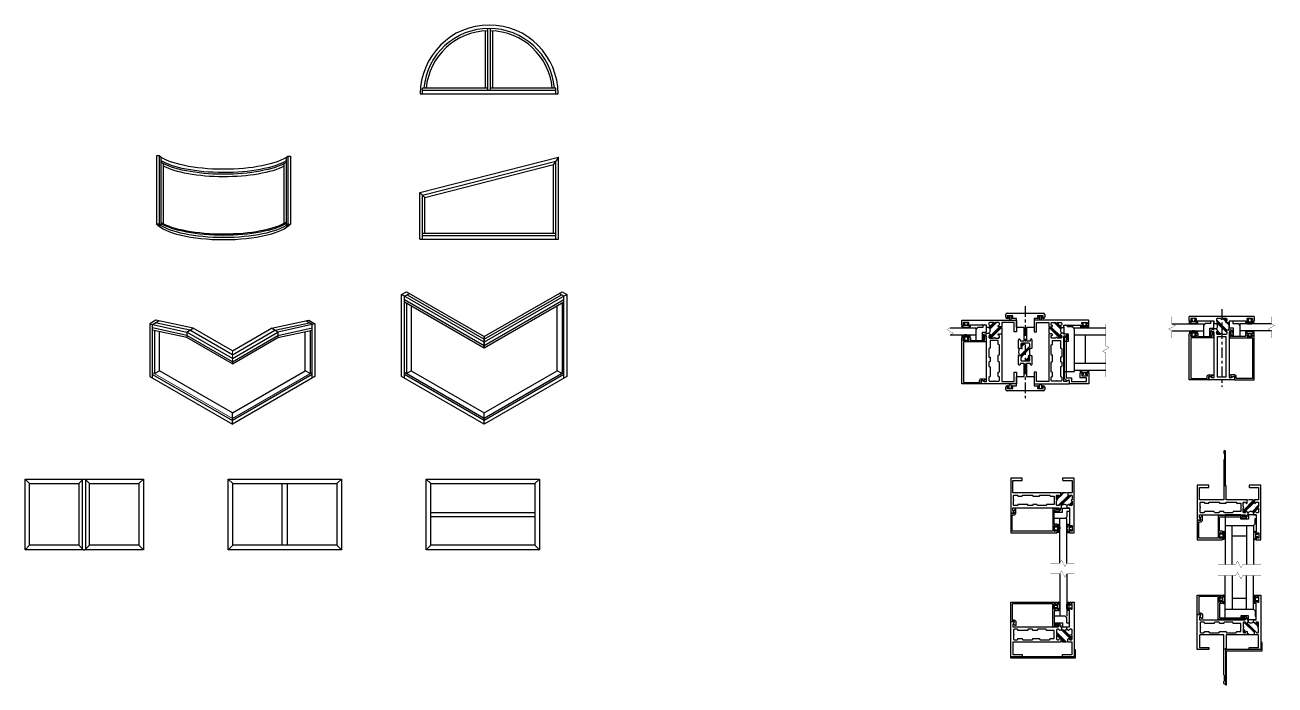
# Model space of a CAD drawing. Extents: x -29.3 to 58.9, y -1.2 to 31.7.
# Drawn here: x -29.35 to 14.84, y -1.2 to 22.14 of the extents above; entities that cross this region are included whole.
import ezdxf

# ---------------------------------------------------------------- set-up
doc = ezdxf.new("R2010")
doc.units = 0
doc.header["$MEASUREMENT"] = 0
doc.linetypes.add('CENTER2', pattern=[1.125, 0.75, -0.125, 0.125, -0.125])
doc.layers.get('0').update_dxf_attribs({"linetype": 'CONTINUOUS'})
for name, color, linetype in [('CENTERLINE', 40, 'CENTER2'), ('ELEV_FRAME', 1, 'CONTINUOUS'), ('FRAME', 1, 'CONTINUOUS'), ('GLASS', 7, 'CONTINUOUS'), ('MISC', 7, 'CONTINUOUS'), ('TEXT', 7, 'CONTINUOUS')]:
    doc.layers.add(name, color=color, linetype=linetype)

# ---------------------------------------------------------------- blocks, each defined once
blk = doc.blocks.new('A$C69121A4F')
at = {"layer": 'MISC', "const_width": 0.00235}
blk.add_lwpolyline([(0, 0.032), (0.084, 0.032), (0.099, 0.061), (0.131, 0.003), (0.146, 0.032), (0.212, 0.032)], dxfattribs=at)
blk = doc.blocks.new('05P19-BLOCK-OG')
h = blk.add_hatch()
h.set_pattern_fill('PLAST', angle=45, style=0)
h.paths.add_polyline_path([(0.006, 1.12, -1), (0.006, 1.17), (0.006, 1.302, 0.414214), (-0.025, 1.333), (-0.063, 1.333, 0.38311), (-0.094, 1.305, -0.947716), (-0.143, 1.308), (-0.143, 1.403, 0.081165), (-0.394, 1.403), (-0.394, 1.308, -0.947716), (-0.443, 1.305, 0.38311), (-0.474, 1.333), (-0.512, 1.333, 0.414214), (-0.544, 1.302), (-0.544, 1.17, -1), (-0.544, 1.12), (-0.544, 0.988, 0.414214), (-0.512, 0.957), (-0.474, 0.957, 0.38311), (-0.443, 0.985, -0.898027), (-0.394, 0.985, 0.009247), (-0.394, 0.984, 0.372543), (-0.363, 0.957, -0.436275), (-0.174, 0.957, 0.38311), (-0.143, 0.985, -0.898027), (-0.094, 0.985, 0.38311), (-0.063, 0.957), (-0.025, 0.957, 0.414214), (0.006, 0.988)])
for points in [[(-0.394, 0.984, -0.009247), (-0.394, 0.985, 0.898027), (-0.443, 0.985, -0.38311), (-0.474, 0.957), (-0.512, 0.957, -0.414214), (-0.544, 0.988), (-0.544, 1.12, 1), (-0.544, 1.17), (-0.544, 1.302, -0.414214), (-0.512, 1.333), (-0.474, 1.333, -0.38311), (-0.443, 1.305, 0.947716), (-0.394, 1.308), (-0.394, 1.403, 0.414214), (-0.404, 1.413), (-2.073, 1.413, -0.414214), (-2.084, 1.423), (-2.084, 1.852), (-1.761, 1.852, 0.414214), (-1.751, 1.862), (-1.751, 1.922, 0.414214), (-1.761, 1.932), (-2.154, 1.932, 0.414214), (-2.163, 1.922), (-2.163, 0.697, 0.414214), (-2.154, 0.687), (-2.042, 0.687, 0.57735), (-2.034, 0.702), (-2.084, 0.788), (-2.084, 0.877), (-0.483, 0.877, -1), (-0.483, 0.806), (-0.572, 0.806, 1), (-0.572, 0.752), (-0.483, 0.752, 0.536675), (-0.401, 0.877), (-0.363, 0.877), (-0.363, 0.957, -0.38311), (-0.394, 0.985)], [(-0.143, 0.984, 0.009247), (-0.143, 0.985, -0.38311), (-0.174, 0.957), (-0.174, 0.877), (-0.087, 0.877), (-0.087, 0.838, 0.317837), (-0.083, 0.833, -0.707107), (-0.083, 0.814, 0.317837), (-0.087, 0.81), (-0.087, 0.738, 0.317837), (-0.083, 0.733, -0.707107), (-0.083, 0.714, 0.317837), (-0.087, 0.71), (-0.087, 0.239, 1), (-0.037, 0.239), (-0.037, 0.25), (0.014, 0.25), (0.014, 0.05), (-0.037, 0.05), (-0.037, 0.064, 1), (-0.087, 0.064), (-0.087, 0.01, 0.414214), (-0.076, 0), (0.076, 0, 0.414214), (0.087, 0.01), (0.087, 1.922, 0.414214), (0.076, 1.932), (-0.316, 1.932, 0.414214), (-0.326, 1.922), (-0.326, 1.862, 0.414214), (-0.316, 1.852), (-0.003, 1.852, -0.414214), (0.006, 1.842), (0.006, 1.423, -0.414214), (-0.003, 1.413), (-0.134, 1.413, 0.414214), (-0.143, 1.403), (-0.143, 1.308, 0.947716), (-0.094, 1.305, -0.38311), (-0.063, 1.333), (-0.025, 1.333, -0.414214), (0.006, 1.302), (0.006, 1.17, 1), (0.006, 1.12), (0.006, 0.988, -0.414214), (-0.025, 0.957), (-0.063, 0.957, -0.38311), (-0.094, 0.985, 0.898027), (-0.143, 0.985)]]:
    blk.add_lwpolyline(points, format="xyb")
blk.add_lwpolyline([(-1.377, 0.988, -0.414214), (-1.408, 0.957), (-1.529, 0.957, -0.414214), (-1.56, 0.988), (-1.56, 0.992, 0.414214), (-1.569, 1.002), (-1.897, 1.002, 0.414214), (-1.907, 0.992), (-1.907, 0.988, -0.414214), (-1.938, 0.957), (-2.032, 0.957, -0.414214), (-2.064, 0.988), (-2.064, 1.132, 1), (-2.064, 1.162), (-2.064, 1.302, -0.414214), (-2.032, 1.333), (-1.938, 1.333, -0.414214), (-1.907, 1.302), (-1.907, 1.302), (-1.907, 1.298, 0.414214), (-1.897, 1.288), (-1.761, 1.288, 0.414214), (-1.751, 1.298), (-1.751, 1.302), (-1.751, 1.302, -0.414214), (-1.72, 1.333), (-1.408, 1.333, -0.414214), (-1.377, 1.302), (-1.377, 1.302), (-1.377, 1.298, 0.414214), (-1.367, 1.288), (-1.155, 1.288, 0.414214), (-1.145, 1.298), (-1.145, 1.302), (-1.145, 1.302, -0.414214), (-1.114, 1.333), (-0.802, 1.333, -0.414214), (-0.771, 1.302), (-0.771, 1.302), (-0.771, 1.298, 0.414214), (-0.761, 1.288), (-0.623, 1.288), (-0.623, 1.002), (-0.889, 1.002, 0.414214), (-0.898, 0.992), (-0.898, 0.988, -0.414214), (-0.93, 0.957), (-1.19, 0.957, -0.414214), (-1.221, 0.988), (-1.221, 0.992, 0.414214), (-1.23, 1.002), (-1.367, 1.002, 0.414214), (-1.377, 0.992)], format="xyb", close=True)
at = {"color": 7}
for centre, radius, start, end in [((-0.269, 0.638), 0.775, 80.7195, 99.2805), ((-0.269, 0.869), 0.129, 42.8591, 137.1409)]:
    blk.add_arc(centre, radius, start, end, dxfattribs=at)
blk = doc.blocks.new('05P88-NAIL-FIN-OG')
h = blk.add_hatch()
h.set_pattern_fill('PLAST', angle=45, style=0)
h.paths.add_polyline_path([(0.006, 1.12, -1), (0.006, 1.17), (0.006, 1.302, 0.414214), (-0.025, 1.333), (-0.063, 1.333, 0.38311), (-0.094, 1.305, -0.947716), (-0.143, 1.308), (-0.143, 1.403, 0.081165), (-0.394, 1.403), (-0.394, 1.308, -0.947716), (-0.443, 1.305, 0.38311), (-0.474, 1.333), (-0.512, 1.333, 0.414214), (-0.544, 1.302), (-0.544, 1.17, -1), (-0.544, 1.12), (-0.544, 0.988, 0.414214), (-0.512, 0.957), (-0.474, 0.957, 0.38311), (-0.443, 0.985, -0.898027), (-0.394, 0.985, 0.38311), (-0.363, 0.957, -0.436275), (-0.174, 0.957, 0.38311), (-0.143, 0.985, -0.898027), (-0.094, 0.985, 0.38311), (-0.063, 0.957), (-0.025, 0.957, 0.414214), (0.006, 0.988)])
for p, q in [((-0.174, 0.957), (-0.174, 0.877)), ((-0.174, 0.877), (-0.097, 0.877))]:
    blk.add_line(p, q)
for points in [[(-1.163, 3.127, 1), (-1.225, 3.127), (-1.225, 3.06), (-1.199, 3.033), (-1.199, 2.845), (-1.225, 2.818), (-1.225, 1.413), (-2.073, 1.413, -0.414214), (-2.084, 1.423), (-2.084, 1.852), (-1.761, 1.852, 0.414214), (-1.751, 1.862), (-1.751, 1.922, 0.414214), (-1.761, 1.932), (-2.154, 1.932, 0.414214), (-2.163, 1.922), (-2.163, 0.697, 0.414214), (-2.154, 0.687), (-2.042, 0.687, 0.57735), (-2.034, 0.702), (-2.084, 0.788), (-2.084, 0.877), (-0.483, 0.877, -1), (-0.483, 0.806), (-0.572, 0.806, 1), (-0.572, 0.752), (-0.483, 0.752, 0.536675), (-0.401, 0.877), (-0.363, 0.877), (-0.363, 0.957, -0.38311), (-0.394, 0.985, 0.898027), (-0.443, 0.985, -0.38311), (-0.474, 0.957), (-0.512, 0.957, -0.414214), (-0.544, 0.988), (-0.544, 1.12, 1), (-0.544, 1.17), (-0.544, 1.302, -0.414214), (-0.512, 1.333), (-0.474, 1.333, -0.38311), (-0.443, 1.305, 0.947716), (-0.394, 1.308), (-0.394, 1.403, 0.414214), (-0.404, 1.413), (-1.145, 1.413), (-1.145, 1.908), (-1.189, 1.908), (-1.163, 1.933)], [(-1.377, 0.988, -0.414214), (-1.408, 0.957), (-1.529, 0.957, -0.414214), (-1.56, 0.988), (-1.56, 0.992, 0.414214), (-1.569, 1.002), (-1.897, 1.002, 0.414214), (-1.907, 0.992), (-1.907, 0.988, -0.414214), (-1.938, 0.957), (-2.032, 0.957, -0.414214), (-2.064, 0.988), (-2.064, 1.132, 1), (-2.064, 1.162), (-2.064, 1.302, -0.414214), (-2.032, 1.333), (-1.938, 1.333, -0.414214), (-1.907, 1.302), (-1.907, 1.302), (-1.907, 1.298, 0.414214), (-1.897, 1.288), (-1.761, 1.288, 0.414214), (-1.751, 1.298), (-1.751, 1.302), (-1.751, 1.302, -0.414214), (-1.72, 1.333), (-1.408, 1.333, -0.414214), (-1.377, 1.302), (-1.377, 1.302), (-1.377, 1.298, 0.414214), (-1.367, 1.288), (-1.155, 1.288, 0.414214), (-1.145, 1.298), (-1.145, 1.302), (-1.145, 1.302, -0.414214), (-1.114, 1.333), (-0.802, 1.333, -0.414214), (-0.771, 1.302), (-0.771, 1.302), (-0.771, 1.298, 0.414214), (-0.761, 1.288), (-0.623, 1.288), (-0.623, 1.002), (-0.889, 1.002, 0.414214), (-0.898, 0.992), (-0.898, 0.988, -0.414214), (-0.93, 0.957), (-1.19, 0.957, -0.414214), (-1.221, 0.988), (-1.221, 0.992, 0.414214), (-1.23, 1.002), (-1.367, 1.002, 0.414214), (-1.377, 0.992)]]:
    blk.add_lwpolyline(points, format="xyb", close=True)
blk.add_lwpolyline([(-0.154, 0.877), (-0.087, 0.877), (-0.087, 0.838, 0.317837), (-0.083, 0.833, -0.707107), (-0.083, 0.814, 0.317837), (-0.087, 0.81), (-0.087, 0.738, 0.317837), (-0.083, 0.733, -0.707107), (-0.083, 0.714, 0.317837), (-0.087, 0.71), (-0.087, 0.239, 1), (-0.037, 0.239), (-0.037, 0.25), (0.014, 0.25), (0.014, 0.05), (-0.037, 0.05), (-0.037, 0.064, 1), (-0.087, 0.064), (-0.087, 0.01, 0.414214), (-0.076, 0), (0.076, 0, 0.414214), (0.087, 0.01), (0.087, 1.922, 0.414214), (0.076, 1.932), (-0.316, 1.932, 0.414214), (-0.326, 1.922), (-0.326, 1.862, 0.414214), (-0.316, 1.852), (-0.003, 1.852, -0.414214), (0.006, 1.842), (0.006, 1.423, -0.414214), (-0.003, 1.413), (-0.134, 1.413, 0.414214), (-0.143, 1.403), (-0.143, 1.308, 0.947716), (-0.094, 1.305, -0.38311), (-0.063, 1.333), (-0.025, 1.333, -0.414214), (0.006, 1.302), (0.006, 1.17, 1), (0.006, 1.12), (0.006, 0.988, -0.414214), (-0.025, 0.957), (-0.063, 0.957, -0.38311), (-0.094, 0.985, 0.898027), (-0.143, 0.985, -0.009247), (-0.143, 0.984)], format="xyb")
at = {"color": 7}
for centre, radius, start, end in [((-0.269, 0.638), 0.775, 80.7195, 99.2805), ((-0.269, 0.869), 0.129, 42.8591, 137.1409)]:
    blk.add_arc(centre, radius, start, end, dxfattribs=at)
blk.add_arc((-0.174, 0.988), 0.031, 270, 353.8494)
blk = doc.blocks.new('05P94 I-MULL')
h = blk.add_hatch()
h.set_pattern_fill('PLAST', angle=45, style=0)
h.set_pattern_definition([(45, (-7.51987, -8.9998), (-0.1767767, 0.1767767), []), (45, (-7.54197, -8.9777), (-0.1767767, 0.1767767), []), (45, (-7.56406, -8.9556), (-0.1767767, 0.1767767), [])])
h.paths.add_polyline_path([(0.156, 1.4895, 0.4142136), (0.146, 1.4995), (0.1309, 1.4995, -0.4142136), (0.106, 1.5244), (0.106, 1.5246, -0.4142136), (0.1309, 1.5495), (0.131, 1.5495, 0.4142136), (0.156, 1.5745), (0.156, 1.6565, 0.4142136), (0.125, 1.6875), (0, 1.6875), (-0.125, 1.6875, 0.4142136), (-0.156, 1.6565), (-0.156, 1.5745, 0.4142136), (-0.131, 1.5495), (-0.1309, 1.5495, -0.4142136), (-0.106, 1.5246), (-0.106, 1.5244, -0.4142136), (-0.1309, 1.4995), (-0.226, 1.4995, 0.0811649), (-0.226, 1.2495), (-0.1309, 1.2495, -0.4142136), (-0.106, 1.2246), (-0.106, 1.2244, -0.4142136), (-0.1309, 1.1995), (-0.131, 1.1995, 0.4142136), (-0.156, 1.1745), (-0.156, 1.0925, 0.4142136), (-0.125, 1.0615), (0, 1.0615), (0.125, 1.0615, 0.4142136), (0.156, 1.0925), (0.156, 1.1745, 0.4142136), (0.131, 1.1995), (0.1309, 1.1995, -0.4142136), (0.106, 1.2244), (0.106, 1.2246, -0.4142136), (0.1309, 1.2495), (0.146, 1.2495, 0.4142136), (0.156, 1.2595, -0.0888896)])
for p, q in [((-0.687, 2.612), (-0.687, 2.699)), ((-0.637, 2.749), (0, 2.749)), ((-0.637, 2.652), (-0.637, 2.612)), ((-0.447, 2.662), (-0.627, 2.662)), ((-0.437, 2.612), (-0.437, 2.652)), ((0, 2.749), (0.637, 2.749)), ((0.437, 2.652), (0.437, 2.612)), ((0.627, 2.662), (0.447, 2.662)), ((0.637, 2.612), (0.637, 2.652)), ((0.687, 2.699), (0.687, 2.612)), ((-0.637, 2.612), (-0.6229, 2.612)), ((-0.6229, 2.562), (-0.637, 2.562)), ((-0.598, 2.5871), (-0.598, 2.5869)), ((-0.473, 2.5869), (-0.473, 2.5871)), ((-0.4481, 2.612), (-0.437, 2.612)), ((-0.313, 2.562), (-0.4481, 2.562)), ((-0.313, 2.251), (-0.313, 2.562)), ((-0.053, 2.241), (-0.303, 2.241)), ((-0.043, 1.7835), (-0.043, 2.231)), ((0.043, 2.231), (0.043, 1.7835)), ((0.303, 2.241), (0.053, 2.241)), ((0.4481, 2.562), (0.313, 2.562)), ((0.313, 2.562), (0.313, 2.251)), ((0.437, 2.612), (0.4481, 2.612)), ((0.473, 2.5871), (0.473, 2.5869)), ((0.598, 2.5869), (0.598, 2.5871)), ((0.6229, 2.612), (0.637, 2.612)), ((0.637, 2.562), (0.6229, 2.562)), ((-0.236, 1.5095), (-0.236, 1.8085)), ((-0.209, 1.8355), (-0.209, 1.8355)), ((-0.182, 1.8085), (-0.182, 1.7835)), ((-0.172, 1.7735), (-0.053, 1.7735)), ((0.053, 1.7735), (0.172, 1.7735)), ((0.182, 1.7835), (0.182, 1.8085)), ((0.209, 1.8355), (0.209, 1.8355)), ((0.236, 1.8085), (0.236, 1.5095)), ((-0.236, 1.4995), (-0.236, 1.5095)), ((-0.146, 1.4995), (-0.236, 1.4995)), ((-0.156, 1.6565), (-0.156, 1.5745)), ((-0.1309, 1.4995), (-0.146, 1.4995)), ((-0.131, 1.5495), (-0.1309, 1.5495)), ((0, 1.6875), (-0.125, 1.6875)), ((-0.106, 1.5246), (-0.106, 1.5244)), ((0.125, 1.6875), (0, 1.6875)), ((0.106, 1.5244), (0.106, 1.5246)), ((0.1309, 1.5495), (0.131, 1.5495)), ((0.226, 1.4995), (0.1309, 1.4995)), ((0.156, 1.5745), (0.156, 1.6565)), ((-0.236, 0.9405), (-0.236, 1.2495)), ((-0.236, 1.2495), (-0.1309, 1.2495)), ((-0.209, 0.9135), (-0.209, 0.9135)), ((-0.209, 0.9135), (-0.209, 0.9135)), ((-0.182, 0.9655), (-0.182, 0.9405)), ((-0.053, 0.9755), (-0.172, 0.9755)), ((-0.156, 1.1745), (-0.156, 1.0925)), ((-0.1309, 1.1995), (-0.131, 1.1995)), ((-0.125, 1.0615), (0, 1.0615)), ((-0.106, 1.2246), (-0.106, 1.2244)), ((-0.043, 0.518), (-0.043, 0.9655)), ((0, 1.0615), (0.125, 1.0615)), ((0.043, 0.9655), (0.043, 0.518)), ((0.172, 0.9755), (0.053, 0.9755)), ((0.106, 1.2244), (0.106, 1.2246)), ((0.1309, 1.2495), (0.226, 1.2495)), ((0.131, 1.1995), (0.1309, 1.1995)), ((0.156, 1.0925), (0.156, 1.1745)), ((0.182, 0.9405), (0.182, 0.9655)), ((0.209, 0.9135), (0.209, 0.9135)), ((0.236, 1.2395), (0.236, 0.9405)), ((-0.313, 0.187), (-0.313, 0.498)), ((-0.303, 0.508), (-0.053, 0.508)), ((0.053, 0.508), (0.303, 0.508)), ((0.313, 0.498), (0.313, 0.187)), ((-0.687, 0.05), (-0.687, 0.137)), ((-0.637, 0.187), (-0.6229, 0.187)), ((-0.6229, 0.137), (-0.637, 0.137)), ((-0.637, 0.137), (-0.637, 0.097)), ((0, 0), (-0.637, 0)), ((-0.627, 0.087), (-0.447, 0.087)), ((-0.598, 0.1621), (-0.598, 0.1619)), ((-0.473, 0.1619), (-0.473, 0.1621)), ((-0.4481, 0.187), (-0.313, 0.187)), ((-0.437, 0.137), (-0.4481, 0.137)), ((-0.437, 0.097), (-0.437, 0.137)), ((0.637, 0), (0, 0)), ((0.313, 0.187), (0.4481, 0.187)), ((0.4481, 0.137), (0.437, 0.137)), ((0.437, 0.137), (0.437, 0.097)), ((0.447, 0.087), (0.627, 0.087)), ((0.473, 0.1621), (0.473, 0.1619)), ((0.598, 0.1619), (0.598, 0.1621)), ((0.6229, 0.187), (0.637, 0.187)), ((0.637, 0.137), (0.6229, 0.137)), ((0.637, 0.097), (0.637, 0.137)), ((0.687, 0.137), (0.687, 0.05))]:
    blk.add_line(p, q)
for centre, radius, start, end in [((-0.637, 2.699), 0.05, 90, 180), ((-0.627, 2.652), 0.01, 90, 180), ((-0.447, 2.652), 0.01, 0, 90), ((0.447, 2.652), 0.01, 90, 180), ((0.627, 2.652), 0.01, 0, 90), ((0.637, 2.699), 0.05, 360, 90), ((-0.637, 2.612), 0.05, 180, 270), ((-0.6229, 2.5871), 0.0249, 0, 90), ((-0.6229, 2.5869), 0.0249, 270, 360), ((-0.4481, 2.5871), 0.0249, 90, 180), ((-0.4481, 2.5869), 0.0249, 180, 270), ((-0.303, 2.251), 0.01, 180, 270), ((-0.053, 2.231), 0.01, 0, 90), ((0.053, 2.231), 0.01, 90, 180), ((0.303, 2.251), 0.01, 270, 360), ((0.4481, 2.5871), 0.0249, 360, 90), ((0.4481, 2.5869), 0.0249, 270, 0), ((0.6229, 2.5871), 0.0249, 90, 180), ((0.6229, 2.5869), 0.0249, 180, 270), ((0.637, 2.612), 0.05, 270, 0), ((-0.209, 1.8085), 0.027, 90, 180), ((-0.209, 1.8085), 0.027, 360, 90), ((-0.172, 1.7835), 0.01, 180, 270), ((-0.053, 1.7835), 0.01, 270, 0), ((0.053, 1.7835), 0.01, 180, 270), ((0.172, 1.7835), 0.01, 270, 360), ((0.209, 1.8085), 0.027, 90, 180), ((0.209, 1.8085), 0.027, 360, 90), ((-0.125, 1.6565), 0.031, 90, 180), ((-0.131, 1.5745), 0.025, 180, 270), ((-0.1309, 1.5246), 0.0249, 360, 90), ((-0.1309, 1.5244), 0.0249, 270, 0), ((0.1309, 1.5246), 0.0249, 90, 180), ((0.1309, 1.5244), 0.0249, 180, 270), ((0.125, 1.6565), 0.031, 0, 90), ((0.131, 1.5745), 0.025, 270, 0), ((0.226, 1.5095), 0.01, 270, 360), ((-0.209, 0.9405), 0.027, 180, 270), ((-0.209, 0.9405), 0.027, 270, 0), ((-0.172, 0.9655), 0.01, 90, 180), ((-0.131, 1.1745), 0.025, 90, 180), ((-0.125, 1.0925), 0.031, 180, 270), ((-0.1309, 1.2246), 0.0249, 0, 90), ((-0.1309, 1.2244), 0.0249, 270, 360), ((-0.053, 0.9655), 0.01, 360, 90), ((0.053, 0.9655), 0.01, 90, 180), ((0.1309, 1.2246), 0.0249, 90, 180), ((0.1309, 1.2244), 0.0249, 180, 270), ((0.125, 1.0925), 0.031, 270, 360), ((0.131, 1.1745), 0.025, 0, 90), ((0.172, 0.9655), 0.01, 360, 90), ((0.209, 0.9405), 0.027, 180, 270), ((0.209, 0.9405), 0.027, 270, 0), ((0.226, 1.2395), 0.01, 0, 90), ((-0.303, 0.498), 0.01, 90, 180), ((-0.053, 0.518), 0.01, 270, 360), ((0.053, 0.518), 0.01, 180, 270), ((0.303, 0.498), 0.01, 0, 90), ((-0.637, 0.137), 0.05, 90, 180), ((-0.637, 0.05), 0.05, 180, 270), ((-0.627, 0.097), 0.01, 180, 270), ((-0.6229, 0.1621), 0.0249, 0, 90), ((-0.6229, 0.1619), 0.0249, 270, 0), ((-0.4481, 0.1621), 0.0249, 90, 180), ((-0.4481, 0.1619), 0.0249, 180, 270), ((-0.447, 0.097), 0.01, 270, 360), ((0.447, 0.097), 0.01, 180, 270), ((0.4481, 0.1621), 0.0249, 0, 90), ((0.4481, 0.1619), 0.0249, 270, 360), ((0.6229, 0.1621), 0.0249, 90, 180), ((0.6229, 0.1619), 0.0249, 180, 270), ((0.627, 0.097), 0.01, 270, 0), ((0.637, 0.137), 0.05, 360, 90), ((0.637, 0.05), 0.05, 270, 0)]:
    blk.add_arc(centre, radius, start, end)
at = {"color": 7}
for centre, radius, start, end in [((0.539, 1.3745), 0.7751, 170.71953, 189.28047), ((0.7978, 1.3745), 0.652, 168.94662, 191.05338)]:
    blk.add_arc(centre, radius, start, end, dxfattribs=at)
blk = doc.blocks.new('250-I-MULLIONS')
blk.add_blockref('05P94 I-MULL', (0, 0))
blk = doc.blocks.new('05P01-T-BAR')
h = blk.add_hatch()
h.set_pattern_fill('PLAST', angle=225, style=0)
h.paths.add_polyline_path([(0.006, 1.12, -0.414214), (-0.018, 1.145, -0.414214), (0.006, 1.17), (0.006, 1.302, 0.414214), (-0.024, 1.333), (-0.054, 1.333, 0.448856), (-0.093, 1.308, -1), (-0.143, 1.308, 0.363634), (-0.174, 1.333, -0.437775), (-0.362, 1.333, 0.363634), (-0.394, 1.308, -1), (-0.443, 1.308, 0.448856), (-0.483, 1.333), (-0.513, 1.333, 0.414214), (-0.543, 1.302), (-0.543, 1.17, -0.414214), (-0.518, 1.145, -0.414214), (-0.543, 1.12), (-0.543, 0.988, 0.414214), (-0.513, 0.957), (-0.483, 0.957), (-0.473, 0.957, 0.352985), (-0.443, 0.982, -1), (-0.394, 0.982), (-0.394, 0.887, 0.081165), (-0.143, 0.887), (-0.143, 0.982, -1), (-0.093, 0.982, 0.352985), (-0.064, 0.957), (-0.054, 0.957), (-0.024, 0.957, 0.414214), (0.006, 0.988)])
for p, q in [((-0.087, 2.226), (-0.087, 2.28)), ((-0.076, 2.29), (0.076, 2.29)), ((-0.037, 2.23), (-0.037, 2.226)), ((0.003, 2.24), (-0.027, 2.24)), ((0.013, 2.05), (0.013, 2.23)), ((0.086, 2.28), (0.086, 0.01)), ((-0.087, 1.423), (-0.087, 2.051)), ((-0.061, 2.201), (-0.062, 2.201)), ((-0.062, 2.076), (-0.061, 2.076)), ((-0.037, 2.051), (-0.037, 2.05)), ((-0.027, 2.04), (0.003, 2.04)), ((-2.163, 0.697), (-2.163, 1.593)), ((-2.153, 1.603), (-2.047, 1.603)), ((-2.035, 1.581), (-2.083, 1.496)), ((-2.083, 1.496), (-2.083, 1.423)), ((-2.073, 1.413), (-0.483, 1.413)), ((-0.59, 1.511), (-0.59, 1.512)), ((-0.564, 1.538), (-0.475, 1.538)), ((-0.483, 1.484), (-0.563, 1.484)), ((-0.483, 1.333), (-0.513, 1.333)), ((-0.447, 1.449), (-0.447, 1.449)), ((-0.385, 1.448), (-0.385, 1.423)), ((-0.375, 1.413), (-0.362, 1.413)), ((-0.362, 1.333), (-0.362, 1.413)), ((-0.174, 1.333), (-0.174, 1.413)), ((-0.174, 1.413), (-0.096, 1.413)), ((-0.024, 1.333), (-0.054, 1.333)), ((-0.543, 1.302), (-0.543, 1.17)), ((-0.543, 1.12), (-0.543, 0.988)), ((-0.513, 0.957), (-0.483, 0.957)), ((-0.483, 0.957), (-0.474, 0.957)), ((-0.394, 0.982), (-0.394, 0.842)), ((-0.143, 0.887), (-0.143, 0.982)), ((-0.062, 0.957), (-0.054, 0.957)), ((-0.054, 0.957), (-0.024, 0.957)), ((0.006, 1.17), (0.006, 1.302)), ((0.006, 0.988), (0.006, 1.12)), ((-2.047, 0.687), (-2.153, 0.687)), ((-2.083, 0.867), (-2.083, 0.794)), ((-2.083, 0.794), (-2.035, 0.71)), ((-0.483, 0.877), (-2.073, 0.877)), ((-0.598, 0.779), (-0.598, 0.779)), ((-0.484, 0.752), (-0.572, 0.752)), ((-0.571, 0.806), (-0.483, 0.806)), ((-0.447, 0.841), (-0.447, 0.842)), ((-0.096, 0.877), (-0.133, 0.877)), ((-0.087, 0.239), (-0.087, 0.867)), ((-0.087, 0.01), (-0.087, 0.064)), ((0.076, 0), (-0.076, 0)), ((-0.061, 0.214), (-0.062, 0.214)), ((-0.062, 0.089), (-0.061, 0.089)), ((-0.037, 0.24), (-0.037, 0.239)), ((-0.037, 0.064), (-0.037, 0.06)), ((0.003, 0.25), (-0.027, 0.25)), ((-0.027, 0.05), (0.003, 0.05)), ((0.013, 0.06), (0.013, 0.24))]:
    blk.add_line(p, q)
blk.add_lwpolyline([(-0.623, 1.288), (-0.623, 1.002), (-2.063, 1.002), (-2.063, 1.13), (-2.048, 1.145), (-2.063, 1.16), (-2.063, 1.288)], close=True)
for centre, radius, start, end in [((-0.076, 2.28), 0.01, 90, 180), ((-0.062, 2.226), 0.0249, 180, 270), ((-0.061, 2.226), 0.0249, 270, 360), ((-0.027, 2.23), 0.01, 90, 180), ((0.003, 2.23), 0.01, 0, 90), ((0.076, 2.28), 0.01, 0, 90), ((-0.062, 2.051), 0.0249, 90, 180), ((-0.061, 2.051), 0.0249, 360, 90), ((-0.027, 2.05), 0.01, 180, 270), ((0.003, 2.05), 0.01, 270, 0), ((-2.153, 1.593), 0.01, 90, 180), ((-2.073, 1.423), 0.01, 180, 270), ((-2.047, 1.588), 0.015, 330, 90), ((-0.564, 1.512), 0.0265, 90, 180), ((-0.563, 1.511), 0.027, 180, 270), ((-0.513, 1.302), 0.031, 90, 180), ((-0.483, 1.449), 0.0355, 270, 0), ((-0.474, 1.303), 0.031, 8.9927, 105.6855), ((-0.483, 1.449), 0.035, 0, 90), ((-0.475, 1.448), 0.09, 0, 90), ((-0.363, 1.302), 0.031, 88.9185, 168.8505), ((-0.375, 1.423), 0.01, 180, 270), ((-0.174, 1.302), 0.031, 11.1495, 91.0815), ((-0.096, 1.423), 0.01, 270, 0), ((-0.063, 1.303), 0.031, 74.3145, 171.0073), ((-0.024, 1.302), 0.031, 0, 90), ((-0.543, 1.145), 0.025, 0, 90), ((-0.543, 1.145), 0.025, 270, 360), ((-0.513, 0.988), 0.031, 180, 270), ((-0.474, 0.988), 0.031, 268.9185, 348.8505), ((-0.418, 1.308), 0.025, 180, 0), ((-0.418, 0.982), 0.025, 0, 180), ((-0.118, 1.308), 0.025, 180, 0), ((-0.118, 0.982), 0.025, 0, 180), ((-0.133, 0.887), 0.01, 180, 270), ((-0.063, 0.988), 0.031, 191.1495, 271.0815), ((-0.024, 0.988), 0.031, 270, 0), ((0.006, 1.145), 0.025, 90, 180), ((0.006, 1.145), 0.025, 180, 270), ((-2.153, 0.697), 0.01, 180, 270), ((-2.073, 0.867), 0.01, 90, 180), ((-2.047, 0.702), 0.015, 270, 30), ((-0.571, 0.779), 0.027, 90, 180), ((-0.572, 0.779), 0.0265, 180, 270), ((-0.483, 0.842), 0.0355, 0, 90), ((-0.484, 0.842), 0.09, 270, 360), ((-0.483, 0.841), 0.035, 270, 0), ((-0.096, 0.867), 0.01, 0, 90), ((-0.062, 0.064), 0.0249, 90, 180), ((-0.076, 0.01), 0.01, 180, 270), ((-0.062, 0.239), 0.0249, 180, 270), ((-0.061, 0.239), 0.0249, 270, 0), ((-0.061, 0.064), 0.0249, 0, 90), ((-0.027, 0.24), 0.01, 90, 180), ((-0.027, 0.06), 0.01, 180, 270), ((0.003, 0.24), 0.01, 0, 90), ((0.003, 0.06), 0.01, 270, 360), ((0.076, 0.01), 0.01, 270, 0)]:
    blk.add_arc(centre, radius, start, end)
at = {"color": 7}
for centre, radius, start, end in [((-0.268, 1.42), 0.128, 222.7148, 317.2852), ((-0.268, 1.652), 0.775, 260.7195, 279.2805)]:
    blk.add_arc(centre, radius, start, end, dxfattribs=at)
blk = doc.blocks.new('05P05-.25in_GLASS_STOP')
for p, q in [((-0.588, 0.25), (-0.623, 0.25)), ((-0.623, 0.25), (-0.623, 0.05)), ((-0.623, 0.05), (-0.588, 0.05)), ((-0.588, 0.198), (-0.588, 0.25)), ((-0.526, 0.198), (-0.588, 0.198)), ((-0.588, 0.05), (-0.588, 0.103)), ((-0.588, 0.103), (-0.526, 0.103)), ((-0.084, 0.198), (-0.022, 0.198)), ((-0.022, 0.103), (-0.084, 0.103)), ((-0.022, 0.198), (-0.022, 0.25)), ((-0.022, 0.25), (0.013, 0.25)), ((-0.022, 0.05), (-0.022, 0.103)), ((0.013, 0.05), (-0.022, 0.05)), ((0.013, 0.25), (0.013, 0.05))]:
    blk.add_line(p, q)
blk.add_lwpolyline([(-2.048, 0.632, 0.414214), (-1.978, 0.702), (-1.978, 0.817, 0.668179), (-2.003, 0.828), (-2.053, 0.778, 0.339454), (-2.057, 0.748), (-2.035, 0.71, -0.57735), (-2.048, 0.687), (-2.153, 0.687, 0.414214), (-2.163, 0.677), (-2.163, 0.01, 0.414214), (-2.153, 0), (-0.533, 0, 0.414214), (-0.523, 0.01), (-0.523, 0.064, 0.414214), (-0.548, 0.089), (-0.549, 0.089, 0.414214), (-0.573, 0.064), (-0.573, 0.06, -0.414214), (-0.583, 0.05), (-0.608, 0.05, -0.414214), (-0.623, 0.065), (-0.623, 0.235, -0.414214), (-0.608, 0.25), (-0.583, 0.25, -0.414214), (-0.573, 0.24), (-0.573, 0.239, 0.414214), (-0.549, 0.214), (-0.548, 0.214, 0.414214), (-0.523, 0.239), (-0.523, 0.288, 0.414214), (-0.538, 0.303), (-0.613, 0.303, -0.414214), (-0.623, 0.313), (-0.623, 0.795, -0.414214), (-0.613, 0.805), (-0.474, 0.805, 0.414214), (-0.447, 0.832), (-0.447, 0.833, 0.414214), (-0.474, 0.86), (-0.668, 0.86, 0.414214), (-0.678, 0.85), (-0.678, 0.065, -0.414214), (-0.688, 0.055), (-2.098, 0.055, -0.414214), (-2.108, 0.065), (-2.108, 0.622, -0.414214), (-2.098, 0.632)], format="xyb", close=True)
at = {"extrusion": (0, 0, -1)}
blk.add_ellipse((-0.479, 0.15), major_axis=(0, 0.129), ratio=0.232303, dxfattribs=at)
blk.add_ellipse((-0.131, 0.15), major_axis=(0, 0.129), ratio=0.232303)
for points in [[(-0.526, 0.198), (-0.524, 0.219), (-0.521, 0.239), (-0.512, 0.269), (-0.508, 0.28), (-0.495, 0.294), (-0.487, 0.298), (-0.479, 0.298), (-0.468, 0.298), (-0.46, 0.292), (-0.451, 0.279), (-0.447, 0.272), (-0.437, 0.244), (-0.433, 0.215), (-0.428, 0.136), (-0.432, 0.085), (-0.444, 0.034), (-0.448, 0.022), (-0.464, 0.005), (-0.478, 0), (-0.499, 0.008), (-0.504, 0.016), (-0.512, 0.032), (-0.515, 0.041), (-0.522, 0.067), (-0.524, 0.084), (-0.526, 0.103)], [(-0.084, 0.198), (-0.086, 0.219), (-0.089, 0.239), (-0.098, 0.269), (-0.102, 0.28), (-0.115, 0.294), (-0.123, 0.298), (-0.131, 0.298), (-0.142, 0.298), (-0.15, 0.292), (-0.159, 0.279), (-0.163, 0.272), (-0.173, 0.244), (-0.177, 0.215), (-0.182, 0.136), (-0.178, 0.085), (-0.166, 0.034), (-0.162, 0.022), (-0.146, 0.005), (-0.132, 0), (-0.111, 0.008), (-0.106, 0.016), (-0.098, 0.032), (-0.095, 0.041), (-0.088, 0.067), (-0.086, 0.084), (-0.084, 0.103)]]:
    blk.add_open_spline(points, degree=3, knots=[5.075676, 5.075676, 5.075676, 5.075676, 5.596595, 5.596595, 6.055763, 6.055763, 6.283185, 6.283185, 6.283185, 6.572914, 6.572914, 6.862642, 6.862642, 7.608886, 7.608886, 8.676451, 8.676451, 9.18434, 9.18434, 9.518242, 9.518242, 9.852144, 9.852144, 10.186046, 10.186046, 10.631436, 10.631436, 10.631436, 10.631436])
blk = doc.blocks.new('05P09-1in_GLASS_STOP')
for p, q in [((-1.338, 0.25), (-1.373, 0.25)), ((-1.373, 0.25), (-1.373, 0.05)), ((-1.373, 0.05), (-1.338, 0.05)), ((-1.338, 0.197), (-1.338, 0.25)), ((-1.276, 0.197), (-1.338, 0.197)), ((-1.338, 0.05), (-1.338, 0.102)), ((-1.338, 0.102), (-1.276, 0.102)), ((-0.084, 0.197), (-0.022, 0.197)), ((-0.022, 0.102), (-0.084, 0.102)), ((-0.022, 0.197), (-0.022, 0.25)), ((-0.022, 0.25), (0.013, 0.25)), ((-0.022, 0.05), (-0.022, 0.102)), ((0.013, 0.05), (-0.022, 0.05)), ((0.013, 0.25), (0.013, 0.05))]:
    blk.add_line(p, q)
blk.add_lwpolyline([(-2.035, 0.709, -0.57735), (-2.047, 0.687), (-2.153, 0.687, 0.414214), (-2.163, 0.677), (-2.163, 0), (-1.283, 0, 0.414214), (-1.273, 0.01), (-1.273, 0.062, 0.414214), (-1.298, 0.087, 0.435311), (-1.323, 0.061, -0.435311), (-1.333, 0.05), (-1.363, 0.05, -0.414214), (-1.373, 0.06), (-1.373, 0.24, -0.414214), (-1.363, 0.25), (-1.333, 0.25, -0.435311), (-1.323, 0.239, 0.435311), (-1.298, 0.212, 0.414214), (-1.273, 0.237), (-1.273, 0.29, 0.414214), (-1.283, 0.3), (-1.363, 0.3, -0.414214), (-1.373, 0.31), (-1.373, 0.795, -0.414214), (-1.363, 0.805), (-0.474, 0.805, 0.414214), (-0.447, 0.832), (-0.447, 0.833, 0.414214), (-0.474, 0.86), (-1.418, 0.86, 0.414214), (-1.428, 0.85), (-1.428, 0.065, -0.414214), (-1.438, 0.055), (-2.108, 0.055), (-2.108, 0.622, -0.414214), (-2.098, 0.632), (-2.047, 0.632, 0.414214), (-1.977, 0.702), (-1.977, 0.817, 0.668179), (-2.003, 0.828), (-2.058, 0.773, 0.339454), (-2.06, 0.755)], format="xyb", close=True)
at = {"extrusion": (0, 0, -1)}
blk.add_ellipse((-1.229, 0.15), major_axis=(0, 0.129), ratio=0.232303, dxfattribs=at)
blk.add_ellipse((-0.131, 0.15), major_axis=(0, 0.129), ratio=0.232303)
for points in [[(-1.276, 0.197), (-1.274, 0.219), (-1.271, 0.239), (-1.262, 0.269), (-1.258, 0.28), (-1.245, 0.294), (-1.237, 0.298), (-1.229, 0.298), (-1.218, 0.298), (-1.21, 0.292), (-1.201, 0.279), (-1.197, 0.272), (-1.187, 0.244), (-1.183, 0.215), (-1.178, 0.136), (-1.182, 0.085), (-1.194, 0.034), (-1.198, 0.022), (-1.214, 0.005), (-1.228, 0), (-1.249, 0.008), (-1.254, 0.016), (-1.262, 0.032), (-1.265, 0.041), (-1.272, 0.067), (-1.274, 0.084), (-1.276, 0.102)], [(-0.084, 0.197), (-0.086, 0.219), (-0.089, 0.239), (-0.098, 0.269), (-0.102, 0.28), (-0.115, 0.294), (-0.123, 0.298), (-0.131, 0.298), (-0.142, 0.298), (-0.15, 0.292), (-0.159, 0.279), (-0.163, 0.272), (-0.173, 0.244), (-0.177, 0.215), (-0.182, 0.136), (-0.178, 0.085), (-0.166, 0.034), (-0.162, 0.022), (-0.146, 0.005), (-0.132, 0), (-0.111, 0.008), (-0.106, 0.016), (-0.098, 0.032), (-0.095, 0.041), (-0.088, 0.067), (-0.086, 0.084), (-0.084, 0.102)]]:
    blk.add_open_spline(points, degree=3, knots=[5.075676, 5.075676, 5.075676, 5.075676, 5.596595, 5.596595, 6.055763, 6.055763, 6.283185, 6.283185, 6.283185, 6.572914, 6.572914, 6.862642, 6.862642, 7.608886, 7.608886, 8.676451, 8.676451, 9.18434, 9.18434, 9.518242, 9.518242, 9.852144, 9.852144, 10.186046, 10.186046, 10.631436, 10.631436, 10.631436, 10.631436])
blk = doc.blocks.new('05P10-1.5in_GLASS_STOP')
for p, q in [((-1.838, 0.25), (-1.873, 0.25)), ((-1.873, 0.25), (-1.873, 0.05)), ((-1.873, 0.05), (-1.838, 0.05)), ((-1.838, 0.197), (-1.838, 0.25)), ((-1.776, 0.197), (-1.838, 0.197)), ((-1.838, 0.05), (-1.838, 0.102)), ((-1.838, 0.102), (-1.776, 0.102)), ((-0.084, 0.197), (-0.022, 0.197)), ((-0.022, 0.102), (-0.084, 0.102)), ((-0.022, 0.197), (-0.022, 0.25)), ((-0.022, 0.25), (0.013, 0.25)), ((-0.022, 0.05), (-0.022, 0.102)), ((0.013, 0.05), (-0.022, 0.05)), ((0.013, 0.25), (0.013, 0.05))]:
    blk.add_line(p, q)
blk.add_lwpolyline([(-1.823, 0.239), (-1.823, 0.24, 0.414214), (-1.833, 0.25), (-1.858, 0.25, 0.414214), (-1.873, 0.235), (-1.873, 0.065, 0.414214), (-1.858, 0.05), (-1.833, 0.05, 0.414214), (-1.823, 0.06), (-1.823, 0.064, -0.414214), (-1.799, 0.089), (-1.798, 0.089, -0.414214), (-1.773, 0.064), (-1.773, 0.015, -0.414214), (-1.788, 0), (-2.153, 0, -0.414214), (-2.163, 0.01), (-2.163, 0.677, -0.414214), (-2.153, 0.687), (-2.047, 0.687, 0.57735), (-2.035, 0.709), (-2.057, 0.748, -0.339454), (-2.053, 0.778), (-1.974, 0.857, -0.198912), (-1.967, 0.86), (-0.529, 0.86, -0.414214), (-0.502, 0.833), (-0.502, 0.832, -0.414214), (-0.529, 0.805), (-0.727, 0.805), (-0.727, 0.798), (-1.942, 0.798, 0.414214), (-1.952, 0.788), (-1.952, 0.617, -0.414214), (-1.962, 0.607), (-2.073, 0.607, 0.414214), (-2.083, 0.597), (-2.083, 0.09, 0.414214), (-2.073, 0.08), (-1.956, 0.08, 0.414214), (-1.946, 0.09), (-1.946, 0.293, -0.414214), (-1.936, 0.303), (-1.788, 0.303, -0.414214), (-1.773, 0.288), (-1.773, 0.239, -0.414214), (-1.798, 0.214), (-1.799, 0.214, -0.414214)], format="xyb", close=True)
at = {"extrusion": (0, 0, -1)}
blk.add_ellipse((-1.729, 0.15), major_axis=(0, 0.129), ratio=0.232303, dxfattribs=at)
blk.add_ellipse((-0.131, 0.15), major_axis=(0, 0.129), ratio=0.232303)
for points in [[(-1.776, 0.197), (-1.774, 0.219), (-1.771, 0.239), (-1.762, 0.269), (-1.758, 0.28), (-1.745, 0.294), (-1.737, 0.298), (-1.729, 0.298), (-1.718, 0.298), (-1.71, 0.292), (-1.701, 0.279), (-1.697, 0.272), (-1.687, 0.244), (-1.683, 0.215), (-1.678, 0.136), (-1.682, 0.085), (-1.694, 0.034), (-1.698, 0.022), (-1.714, 0.005), (-1.728, 0), (-1.749, 0.008), (-1.754, 0.016), (-1.762, 0.032), (-1.765, 0.041), (-1.772, 0.067), (-1.774, 0.084), (-1.776, 0.102)], [(-0.084, 0.197), (-0.086, 0.219), (-0.089, 0.239), (-0.098, 0.269), (-0.102, 0.28), (-0.115, 0.294), (-0.123, 0.298), (-0.131, 0.298), (-0.142, 0.298), (-0.15, 0.292), (-0.159, 0.279), (-0.163, 0.272), (-0.173, 0.244), (-0.177, 0.215), (-0.182, 0.136), (-0.178, 0.085), (-0.166, 0.034), (-0.162, 0.022), (-0.146, 0.005), (-0.132, 0), (-0.111, 0.008), (-0.106, 0.016), (-0.098, 0.032), (-0.095, 0.041), (-0.088, 0.067), (-0.086, 0.084), (-0.084, 0.102)]]:
    blk.add_open_spline(points, degree=3, knots=[5.075676, 5.075676, 5.075676, 5.075676, 5.596595, 5.596595, 6.055763, 6.055763, 6.283185, 6.283185, 6.283185, 6.572914, 6.572914, 6.862642, 6.862642, 7.608886, 7.608886, 8.676451, 8.676451, 9.18434, 9.18434, 9.518242, 9.518242, 9.852144, 9.852144, 10.186046, 10.186046, 10.631436, 10.631436, 10.631436, 10.631436])

msp = doc.modelspace()

# ---------------------------------------------------------------- linework, layer by layer
at = {"layer": 'CENTERLINE', "ltscale": 0.5}
for p, q in [((6.011, 12.197), (6.011, 8.948)), ((12.953, 12.089), (12.953, 9.339))]:
    msp.add_line(p, q, dxfattribs=at)
at = {"layer": 'ELEV_FRAME', "color": 1}
for p, q in [((-13.065, 19.905), (-13.065, 21.937)), ((-12.985, 19.825), (-12.985, 22.02)), ((-12.895, 19.825), (-12.895, 22.02)), ((-12.815, 19.905), (-12.815, 21.937)), ((-15.296, 19.704), (-15.296, 19.905)), ((-12.985, 19.905), (-15.296, 19.905)), ((-10.585, 19.905), (-12.895, 19.905)), ((-10.585, 19.704), (-10.585, 19.905)), ((-15.376, 19.704), (-10.504, 19.704)), ((-10.585, 19.825), (-15.296, 19.825)), ((-24.695, 17.511), (-24.695, 15.096)), ((-24.605, 17.511), (-24.605, 15.096)), ((-24.545, 17.469), (-24.545, 15.053)), ((-24.465, 17.245), (-24.465, 15.112)), ((-20.194, 17.234), (-20.194, 15.118)), ((-20.114, 17.456), (-20.114, 15.053)), ((-20.054, 17.496), (-20.054, 15.096)), ((-20.054, 17.496), (-19.964, 17.496)), ((-19.964, 17.496), (-19.964, 15.096)), ((-15.386, 16.215), (-10.495, 17.465)), ((-15.296, 16.121), (-10.585, 17.325)), ((-10.495, 17.465), (-10.665, 17.201)), ((-10.585, 14.689), (-10.585, 17.325)), ((-10.495, 14.569), (-10.495, 17.465)), ((-15.216, 16.038), (-10.665, 17.201)), ((-10.665, 14.769), (-10.665, 17.201)), ((-15.386, 14.569), (-15.386, 16.215)), ((-15.386, 16.215), (-15.216, 16.038)), ((-15.296, 14.689), (-15.296, 16.121)), ((-15.216, 14.769), (-15.216, 16.038)), ((-24.605, 15.096), (-24.695, 15.096)), ((-20.054, 15.096), (-19.964, 15.096)), ((-10.585, 14.769), (-15.296, 14.769)), ((-15.296, 14.569), (-15.296, 14.769)), ((-10.585, 14.689), (-15.296, 14.689)), ((-10.585, 14.569), (-10.585, 14.769)), ((-15.386, 14.569), (-10.495, 14.569)), ((-24.723, 11.698), (-24.939, 11.574)), ((-24.939, 11.574), (-24.939, 9.714)), ((-24.939, 11.574), (-23.631, 11.283)), ((-24.837, 11.551), (-24.62, 11.676)), ((-24.837, 9.655), (-24.837, 11.551)), ((-23.523, 11.345), (-24.747, 11.603)), ((-23.401, 11.416), (-24.723, 11.698)), ((-20.637, 11.416), (-19.315, 11.698)), ((-20.514, 11.345), (-19.291, 11.603)), ((-19.099, 11.574), (-20.407, 11.283)), ((-19.201, 11.551), (-19.418, 11.676)), ((-19.315, 11.698), (-19.099, 11.574)), ((-19.201, 9.655), (-19.201, 11.551)), ((-19.099, 11.574), (-19.099, 9.714)), ((-23.631, 11.163), (-24.837, 11.431)), ((-23.631, 11.083), (-24.837, 11.351)), ((-24.769, 11.336), (-24.769, 9.816)), ((-24.599, 9.914), (-24.599, 11.298)), ((-23.631, 11.283), (-23.401, 11.416)), ((-22.019, 10.352), (-23.631, 11.283)), ((-22.019, 10.232), (-23.631, 11.163)), ((-22.019, 10.152), (-23.631, 11.083)), ((-22.019, 10.476), (-23.523, 11.345)), ((-22.019, 10.618), (-23.401, 11.416)), ((-22.019, 10.618), (-20.637, 11.416)), ((-22.019, 10.476), (-20.514, 11.345)), ((-22.019, 10.352), (-20.407, 11.283)), ((-22.019, 10.232), (-20.407, 11.163)), ((-22.019, 10.152), (-20.407, 11.083)), ((-20.407, 11.283), (-20.637, 11.416)), ((-20.407, 11.163), (-19.201, 11.431)), ((-20.407, 11.083), (-19.201, 11.351)), ((-19.439, 9.914), (-19.439, 11.298)), ((-19.269, 11.336), (-19.269, 9.816)), ((-24.837, 9.775), (-22.019, 8.148)), ((-24.769, 9.816), (-24.599, 9.914)), ((-22.019, 8.425), (-24.599, 9.914)), ((-22.019, 8.425), (-19.439, 9.914)), ((-19.201, 9.775), (-22.019, 8.148)), ((-19.269, 9.816), (-19.439, 9.914)), ((-24.939, 9.714), (-22.019, 8.028)), ((-19.099, 9.714), (-22.019, 8.028)), ((-22.019, 8.028), (-22.019, 8.425)), ((-22.019, 8.028), (-22.019, 8.425)), ((-13.114, 8.028), (-13.114, 8.425))]:
    msp.add_line(p, q, dxfattribs=at)
at = {"layer": 'ELEV_FRAME'}
for p, q in [((-24.605, 17.511), (-24.695, 17.511)), ((-24.545, 15.053), (-24.654, 15.053)), ((-20.114, 15.053), (-20.005, 15.053)), ((-23.631, 11.283), (-23.631, 11.083)), ((-20.407, 11.283), (-20.407, 11.083)), ((-29.187, 5.923), (-29.348, 6.084)), ((-29.348, 3.584), (-29.348, 6.084)), ((-29.348, 6.084), (-27.313, 6.084)), ((-27.443, 5.923), (-27.313, 6.052)), ((-27.313, 3.584), (-27.313, 6.084)), ((-27.313, 6.084), (-27.199, 6.084)), ((-27.199, 3.584), (-27.199, 6.084)), ((-27.199, 6.084), (-25.164, 6.084)), ((-27.069, 5.923), (-27.199, 6.052)), ((-25.325, 5.923), (-25.164, 6.084)), ((-25.164, 6.084), (-25.164, 3.584)), ((-22.003, 5.923), (-22.164, 6.084)), ((-20.259, 3.745), (-20.259, 5.923)), ((-20.069, 3.745), (-20.069, 5.923)), ((-18.325, 5.923), (-18.164, 6.084)), ((-15.003, 5.923), (-15.164, 6.084)), ((-11.325, 5.923), (-11.164, 6.084)), ((-15.003, 4.904), (-11.325, 4.904)), ((-15.003, 4.763), (-11.325, 4.763)), ((-29.348, 3.584), (-29.187, 3.745)), ((-27.282, 3.584), (-29.348, 3.584)), ((-27.443, 3.745), (-27.313, 3.615)), ((-27.282, 3.584), (-27.23, 3.584)), ((-25.164, 3.584), (-27.23, 3.584)), ((-27.199, 3.615), (-27.069, 3.745)), ((-25.325, 3.745), (-25.164, 3.584)), ((-22.164, 3.584), (-22.003, 3.745)), ((-18.325, 3.745), (-18.164, 3.584)), ((-15.164, 3.584), (-15.003, 3.745)), ((-11.325, 3.745), (-11.164, 3.584))]:
    msp.add_line(p, q, dxfattribs=at)
at = {"layer": 'ELEV_FRAME', "color": 1}
for points in [[(-15.932, 12.351), (-13.114, 10.724), (-13.114, 11.12), (-10.364, 12.708), (-10.194, 12.61), (-10.194, 9.714), (-13.114, 8.028), (-16.034, 9.714), (-16.034, 12.61), (-15.864, 12.708), (-13.114, 11.12), (-13.114, 10.724), (-10.296, 12.351)], [(-10.194, 12.61), (-13.114, 10.924), (-16.034, 12.61)], [(-15.932, 9.655), (-15.932, 12.551), (-15.762, 12.649)], [(-15.932, 12.431), (-13.114, 10.804), (-10.296, 12.431)], [(-15.842, 12.603), (-13.114, 11.028), (-10.386, 12.603)], [(-10.296, 9.655), (-10.296, 12.551), (-10.466, 12.649)], [(-15.864, 12.312), (-15.864, 9.816), (-15.694, 9.914)], [(-15.694, 12.214), (-15.694, 9.914), (-13.114, 8.425), (-10.534, 9.914), (-10.534, 12.214)], [(-10.364, 12.312), (-10.364, 9.816), (-10.534, 9.914)], [(-10.296, 9.855), (-13.114, 8.228), (-15.932, 9.855)], [(-10.296, 9.775), (-13.114, 8.148), (-15.932, 9.775)]]:
    msp.add_lwpolyline(points, dxfattribs=at)
at = {"layer": 'ELEV_FRAME'}
for points in [[(-27.443, 3.745), (-29.187, 3.745), (-29.187, 5.923), (-27.443, 5.923)], [(-25.325, 3.745), (-27.069, 3.745), (-27.069, 5.923), (-25.325, 5.923)], [(-18.164, 3.584), (-22.164, 3.584), (-22.164, 6.084), (-18.164, 6.084)], [(-18.325, 3.745), (-22.003, 3.745), (-22.003, 5.923), (-18.325, 5.923)], [(-11.164, 3.584), (-15.164, 3.584), (-15.164, 6.084), (-11.164, 6.084)], [(-11.325, 3.745), (-15.003, 3.745), (-15.003, 5.923), (-11.325, 5.923)]]:
    msp.add_lwpolyline(points, close=True, dxfattribs=at)
at = {"layer": 'ELEV_FRAME', "color": 1}
for radius, start, end in [(2.436, 0, 180), (2.316, 5.1347, 174.8653), (2.236, 91.1532, 174.8653), (2.236, 5.1347, 88.8468)]:
    msp.add_arc((-12.94, 19.704), radius, start, end, dxfattribs=at)
at = {"layer": 'ELEV_FRAME', "color": 1, "extrusion": (0, 0, -1)}
for centre, major_axis, ratio, start_param, end_param in [((-22.32, 17.785), (-2.457, 0), 0.304754, 3.538608, 5.9081), ((-22.32, 17.67), (-2.457, 0), 0.304754, 3.597651, 5.846249), ((-22.32, 17.61), (-2.457, 0), 0.304754, 3.597651, 5.846249), ((-22.32, 17.52), (-2.457, 0), 0.304754, 3.666778, 5.774708), ((-22.33, 15.286), (-2.446, 0), 0.306117, 3.398071, 6.026707), ((-22.33, 15.286), (-2.446, 0), 0.306117, 3.398071, 6.026707), ((-22.33, 15.37), (-2.446, 0), 0.306117, 3.516641, 5.908137), ((-22.335, 15.49), (2.468, 0), 0.303354, 0.451586, 2.68103), ((-22.33, 15.45), (2.468, 0), 0.303354, 0.456095, 2.685498)]:
    msp.add_ellipse(centre, major_axis=major_axis, ratio=ratio, start_param=start_param, end_param=end_param, dxfattribs=at)
at = {"layer": 'GLASS', "color": 7, "linetype": 'Continuous'}
for p, q in [((11.195, 11.572), (12.308, 11.572)), ((14.71, 11.572), (13.598, 11.572)), ((3.35, 11.431), (4.266, 11.431)), ((3.35, 11.181), (4.266, 11.181)), ((11.195, 11.322), (12.308, 11.322)), ((14.71, 11.322), (13.598, 11.322)), ((7.227, 3.105), (7.227, 4.685)), ((7.477, 3.105), (7.477, 4.685)), ((7.227, 2.727), (7.227, 1.231)), ((7.477, 2.727), (7.477, 1.231))]:
    msp.add_line(p, q, dxfattribs=at)
at = {"layer": 'GLASS', "linetype": 'Continuous'}
for p, q in [((7.756, 11.431), (8.858, 11.431)), ((7.756, 11.183), (8.858, 11.183)), ((8.131, 11.183), (8.131, 10.179)), ((7.756, 10.179), (8.858, 10.179)), ((7.756, 9.931), (8.858, 9.931)), ((13.073, 4.437), (13.073, 3.064)), ((13.073, 4.437), (13.073, 3.064)), ((13.322, 3.064), (13.322, 4.437)), ((13.322, 3.064), (13.322, 4.437)), ((13.825, 4.437), (13.825, 3.064)), ((13.825, 4.437), (13.825, 3.064)), ((14.073, 4.437), (14.073, 3.064)), ((14.073, 4.437), (14.073, 3.064)), ((13.825, 4.062), (13.322, 4.062)), ((13.825, 4.062), (13.322, 4.062)), ((13.073, 1.482), (13.073, 2.668)), ((13.322, 2.668), (13.322, 1.482)), ((13.825, 1.482), (13.825, 2.668)), ((14.073, 1.482), (14.073, 2.668)), ((13.825, 1.857), (13.322, 1.857))]:
    msp.add_line(p, q, dxfattribs=at)
at = {"layer": 'GLASS', "const_width": 0.0094}
for points in [[(8.858, 9.693), (8.858, 10.542), (8.74, 10.605), (8.975, 10.73), (8.858, 10.792), (8.858, 11.566)], [(12.817, 3.064), (13.448, 3.064), (13.511, 3.182), (13.636, 2.947), (13.698, 3.064), (14.339, 3.064)], [(12.817, 2.668), (13.448, 2.668), (13.511, 2.785), (13.636, 2.55), (13.698, 2.668), (14.339, 2.668)]]:
    msp.add_lwpolyline(points, dxfattribs=at)
at = {"layer": 'MISC'}
for p, q in [((12.308, 11.572), (12.308, 11.324)), ((13.598, 11.572), (13.598, 11.324)), ((4.266, 11.431), (4.266, 11.182)), ((7.477, 4.685), (7.228, 4.685))]:
    msp.add_line(p, q, dxfattribs=at)
at = {"layer": 'MISC', "linetype": 'Continuous'}
for points in [[(4.514, 11.524), (4.514, 11.524), (4.514, 11.439), (4.325, 11.439), (4.266, 11.37), (4.266, 10.988), (4.498, 10.988), (4.498, 11.282), (4.639, 11.282), (4.639, 11.524)], [(12.556, 11.666), (12.556, 11.666), (12.556, 11.581), (12.367, 11.581), (12.308, 11.512), (12.308, 11.13), (12.539, 11.13), (12.539, 11.424), (12.681, 11.424), (12.681, 11.666)], [(13.35, 11.666), (13.35, 11.666), (13.35, 11.581), (13.538, 11.581), (13.598, 11.512), (13.598, 11.13), (13.366, 11.13), (13.366, 11.424), (13.225, 11.424), (13.225, 11.666)], [(7.57, 4.933), (7.57, 4.933), (7.485, 4.933), (7.485, 4.744), (7.416, 4.685), (7.034, 4.685), (7.034, 4.916), (7.328, 4.916), (7.328, 5.058), (7.57, 5.058)], [(7.57, 0.983), (7.57, 0.983), (7.485, 0.983), (7.485, 1.171), (7.416, 1.231), (7.034, 1.231), (7.034, 0.999), (7.328, 0.999), (7.328, 0.858), (7.57, 0.858)]]:
    msp.add_lwpolyline(points, dxfattribs=at)
at = {"layer": 'MISC'}
for points in [[(5.44, 11.838), (5.44, 11.753, 1), (5.508, 11.753), (5.508, 11.838)], [(6.514, 11.838), (6.514, 11.753, 1), (6.582, 11.753), (6.582, 11.838)], [(5.44, 9.307), (5.44, 9.392, -1), (5.508, 9.392), (5.508, 9.307)], [(6.514, 9.307), (6.514, 9.392, -1), (6.582, 9.392), (6.582, 9.307)]]:
    msp.add_lwpolyline(points, format="xyb", dxfattribs=at)
for points in [[(7.379, 11.467), (7.379, 11.217), (7.525, 11.217), (7.525, 10.945), (7.379, 10.945), (7.379, 9.892), (7.756, 9.892), (7.756, 11.392), (7.696, 11.462), (7.508, 11.462), (7.508, 11.524)], [(14.166, 4.814), (13.898, 4.814), (13.898, 4.668), (13.626, 4.668), (13.626, 4.814), (13.073, 4.814), (13.073, 4.437), (14.073, 4.437), (14.142, 4.497), (14.142, 4.685), (14.166, 4.685)], [(14.166, 4.814), (13.898, 4.814), (13.898, 4.668), (13.626, 4.668), (13.626, 4.814), (13.073, 4.814), (13.073, 4.437), (14.073, 4.437), (14.142, 4.497), (14.142, 4.685), (14.166, 4.685)], [(14.166, 1.105), (13.898, 1.105), (13.898, 1.25), (13.626, 1.25), (13.626, 1.105), (13.073, 1.105), (13.073, 1.482), (14.073, 1.482), (14.142, 1.421), (14.142, 1.234), (14.166, 1.234)]]:
    msp.add_lwpolyline(points, dxfattribs=at)
at = {"layer": 'MISC', "const_width": 0.0094}
for points in [[(11.195, 11.074), (11.195, 11.322), (11.078, 11.387), (11.313, 11.512), (11.195, 11.572), (11.195, 11.824)], [(14.71, 11.074), (14.71, 11.322), (14.593, 11.387), (14.828, 11.512), (14.71, 11.572), (14.71, 11.824)], [(6.892, 3.105), (7.227, 3.105), (7.289, 3.222), (7.414, 2.987), (7.477, 3.105), (7.742, 3.105)], [(6.892, 2.727), (7.227, 2.727), (7.289, 2.845), (7.414, 2.61), (7.477, 2.727), (7.742, 2.727)]]:
    msp.add_lwpolyline(points, dxfattribs=at)
at = {"layer": 'MISC'}
for points in [[(5.493, -0.201), (5.493, -0.241), (7.783, -0.241), (7.783, 0.049), (7.743, 0.049), (7.743, -0.201)], [(14.379, 0.01), (14.379, 0.3), (14.339, 0.3), (14.339, 0.05), (13.089, 0.05), (13.089, -1.2), (13.129, -1.2), (13.129, 0.01)]]:
    msp.add_lwpolyline(points, close=True, dxfattribs=at)
at = {"layer": 'TEXT', "color": 1, "lineweight": 0}
for p, q in [((-15.864, 9.816), (-15.864, 12.312)), ((-15.864, 12.312), (-15.694, 12.214)), ((-15.694, 12.214), (-15.694, 9.914)), ((-10.534, 12.214), (-10.364, 12.312)), ((-10.534, 9.914), (-10.534, 12.214)), ((-10.364, 12.312), (-10.364, 9.816)), ((-24.769, 11.312), (-24.769, 9.816)), ((-19.269, 11.312), (-19.269, 9.816)), ((-22.019, 10.152), (-22.019, 10.618)), ((-24.837, 9.855), (-22.019, 8.228)), ((-24.599, 9.914), (-24.769, 9.816)), ((-24.769, 9.816), (-24.599, 9.914)), ((-22.019, 8.425), (-24.599, 9.914)), ((-22.019, 8.425), (-19.439, 9.914)), ((-19.201, 9.855), (-22.019, 8.228)), ((-19.269, 9.816), (-19.439, 9.914)), ((-19.439, 9.914), (-19.269, 9.816)), ((-15.864, 9.816), (-15.694, 9.914)), ((-15.694, 9.914), (-15.864, 9.816)), ((-13.114, 8.228), (-15.864, 9.816)), ((-15.694, 9.914), (-13.114, 8.425)), ((-13.114, 8.425), (-10.534, 9.914)), ((-10.364, 9.816), (-13.114, 8.228)), ((-10.534, 9.914), (-10.364, 9.816)), ((-10.364, 9.816), (-10.534, 9.914)), ((-22.019, 8.228), (-22.019, 8.425)), ((-22.019, 8.425), (-22.019, 8.228)), ((-22.019, 8.425), (-22.019, 8.228)), ((-22.019, 8.228), (-22.019, 8.425)), ((-13.114, 8.425), (-13.114, 8.228)), ((-13.114, 8.228), (-13.114, 8.425))]:
    msp.add_line(p, q, dxfattribs=at)
at = {"layer": 'TEXT'}
msp.add_line((7.756, 9.931), (7.756, 11.431), dxfattribs=at)

# ---------------------------------------------------------------- block references
at = {"layer": 'FRAME'}
for name, p in [('250-I-MULLIONS', (6.011, 9.198)), ('05P88-NAIL-FIN-OG', (14.253, 3.937)), ('05P19-BLOCK-OG', (7.657, 4.185)), ('05P05-.25in_GLASS_STOP', (7.657, 4.185)), ('05P09-1in_GLASS_STOP', (14.253, 3.937))]:
    msp.add_blockref(name, p, dxfattribs=at)
at = {"layer": 'FRAME', "xscale": -1}
for name, p, rotation in [('05P19-BLOCK-OG', (3.766, 11.611), 270), ('05P05-.25in_GLASS_STOP', (3.766, 11.611), 270), ('05P05-.25in_GLASS_STOP', (11.808, 11.752), 270), ('05P88-NAIL-FIN-OG', (14.253, 1.982), 180), ('05P09-1in_GLASS_STOP', (14.253, 1.982), 180), ('05P19-BLOCK-OG', (7.657, 1.731), 180), ('05P05-.25in_GLASS_STOP', (7.657, 1.731), 180)]:
    msp.add_blockref(name, p, dxfattribs=dict(at, rotation=rotation))
at = {"layer": 'FRAME', "rotation": 90}
for name, p in [('05P19-BLOCK-OG', (8.256, 11.611)), ('05P10-1.5in_GLASS_STOP', (8.256, 11.611)), ('05P01-T-BAR', (14.098, 11.752)), ('05P05-.25in_GLASS_STOP', (14.098, 11.752))]:
    msp.add_blockref(name, p, dxfattribs=at)
at = {"layer": 'MISC', "xscale": -4, "yscale": 4, "zscale": 4, "rotation": 270}
msp.add_blockref('A$C69121A4F', (3.222, 10.846), dxfattribs=at)

doc.saveas('drawing.dxf')
